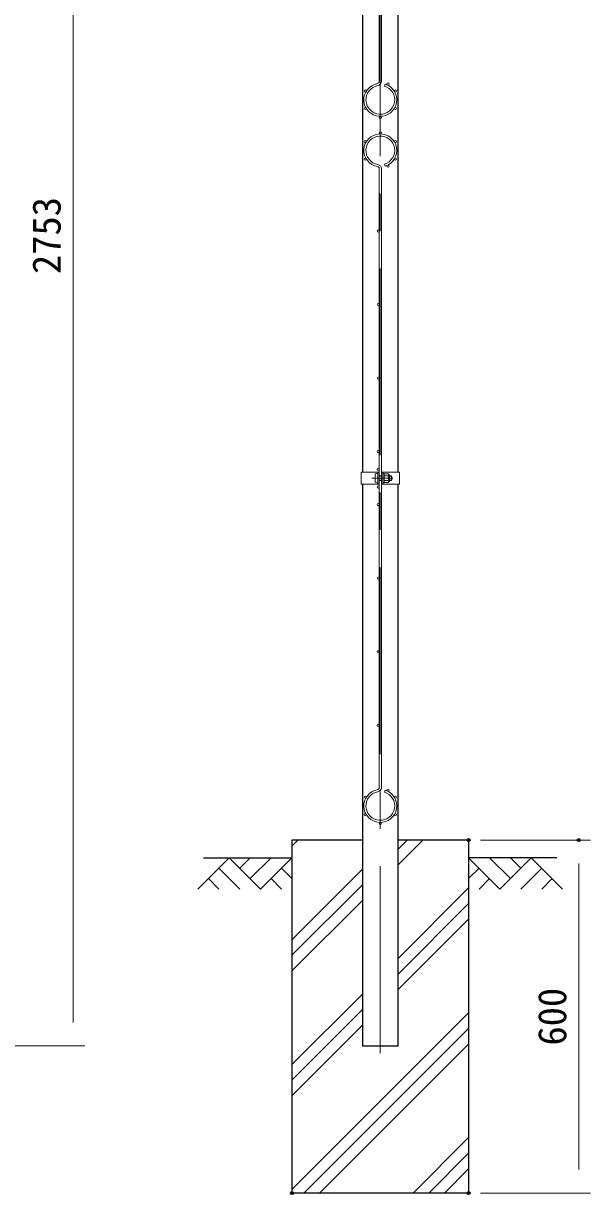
# Model space of a CAD drawing. Units: millimetres, scale not verified. Extents: x -4200 to 4200, y -2970 to 2970.
# Drawn here: x -529 to 434, y -709 to 1282 of the extents above; entities that cross this region are included whole.
import ezdxf
from ezdxf.enums import TextEntityAlignment as Align

# ---------------------------------------------------------------- set-up
doc = ezdxf.new("R2010")
doc.units = ezdxf.units.MM
doc.header["$LTSCALE"] = 10
doc.header["$PDMODE"] = 32
doc.header["$PDSIZE"] = 5
doc.linetypes.add('USER1', pattern=[50.8, 31.75, -6.35, 6.35, -6.35])
for name, color, linetype, lineweight in [('0-4_D-STR1', 1, 'Continuous', 25), ('0-5_D-BMK', 2, 'USER1', 13), ('0-6_D-STR-DIM', 7, 'Continuous', 13), ('0-9_D-STR2', 7, 'Continuous', 13), ('0-A_D-STR3', 3, 'Continuous', 13), ('0-C_D-DCR-HCH', 7, 'Continuous', 13), ('0-D_D-BGD', 7, 'Continuous', 25), ('0-E_D-STR4', 7, 'Continuous', 25)]:
    doc.layers.add(name, color=color, linetype=linetype, lineweight=lineweight)
doc.layers.add('0-8_Defpoints', color=7, linetype='Continuous')
doc.styles.add('ＭＳ ゴシック', font='')
doc.styles.get('ＭＳ ゴシック').set_extended_font_data('MS Gothic')

msp = doc.modelspace()

# ---------------------------------------------------------------- linework, layer by layer
at = {"layer": '0-4_D-STR1'}
for p, q in [((46.28, 1698.98), (46.28, 518.98)), ((106.78, 518.98), (106.78, 1698.98)), ((46.28, 498.98), (46.28, -456.02)), ((106.78, -456.02), (106.78, 498.98)), ((46.28, -456.02), (106.78, -456.02))]:
    msp.add_line(p, q, dxfattribs=at)
at = {"layer": '0-5_D-BMK'}
for p, q in [((76.53, -468.02), (76.53, 2308.98)), ((62.11, 508.98), (97.85, 508.98))]:
    msp.add_line(p, q, dxfattribs=at)
at = {"layer": '0-6_D-STR-DIM'}
for p, q in [((-444.97, -416.02), (-444.97, 2256.98)), ((246.53, -106.02), (433.51, -106.02)), ((413.51, -666.02), (413.51, -146.02)), ((-1334.72, -456.02), (-424.97, -456.02)), ((246.53, -706.02), (433.51, -706.02))]:
    msp.add_line(p, q, dxfattribs=at)
at = {"layer": '0-8_Defpoints'}
for p in [(226.53, -106.02), (413.51, -106.02), (-73.47, -706.02), (226.53, -706.02), (226.53, -706.02)]:
    msp.add_point(p, dxfattribs=at)
at = {"layer": '0-9_D-STR2'}
for p, q in [((74.73, 1708.98), (74.73, 1183.11)), ((78.33, 1708.98), (78.33, 1183.11)), ((83.5, 1175.36), (84.53, 1178.81)), ((83.5, 1042.6), (84.53, 1039.15)), ((74.73, 508.98), (74.73, 1034.84)), ((78.33, 508.98), (78.33, 1034.84)), ((74.73, 508.98), (74.73, -16.89)), ((78.33, 508.98), (78.33, -16.89)), ((83.5, -24.64), (84.53, -21.19))]:
    msp.add_line(p, q, dxfattribs=at)
for centre in [(89.65, 1178.74), (50.72, 1166.88), (102.34, 1166.88), (50.72, 1137.08), (102.34, 1137.08), (76.53, 1122.18), (76.53, 1095.78), (50.72, 1080.88), (102.34, 1080.88), (50.72, 1051.08), (89.65, 1039.22), (102.34, 1051.08), (72.93, 928.98), (72.93, 803.98), (72.93, 678.98), (72.93, 553.98), (72.93, 523.98), (72.93, 493.98), (72.93, 463.98), (72.93, 338.98), (72.93, 213.98), (72.93, 88.98), (89.65, -21.26), (50.72, -33.12), (102.34, -33.12), (50.72, -62.92), (76.53, -77.82), (102.34, -62.92)]:
    msp.add_circle(centre, 1.8, dxfattribs=at)
for centre, radius, start, end in [((76.53, 1151.98), 28, 99.83934, 73.39579), ((76.53, 1151.98), 24.4, 99.83934, 73.39579), ((71.13, 1183.11), 3.6, 279.83934, 0), ((71.13, 1183.11), 7.2, 279.83934, 0), ((76.53, 1065.98), 28, 286.60421, 260.16066), ((76.53, 1065.98), 24.4, 286.60421, 260.16066), ((71.13, 1034.84), 3.6, 0, 80.16066), ((71.13, 1034.84), 7.2, 0, 80.16066), ((71.13, -16.89), 3.6, 279.83934, 0), ((71.13, -16.89), 7.2, 279.83934, 0), ((76.53, -48.02), 28, 99.83934, 73.39579), ((76.53, -48.02), 24.4, 99.83934, 73.39579)]:
    msp.add_arc(centre, radius, start, end, dxfattribs=at)
at = {"layer": '0-A_D-STR3'}
for p, q in [((43.98, 518.98), (74.73, 518.98)), ((43.98, 518.98), (43.98, 498.98)), ((72.43, 498.98), (72.43, 518.98)), ((74.73, 498.98), (74.73, 518.98)), ((78.33, 498.98), (78.33, 518.98)), ((78.33, 518.98), (109.08, 518.98)), ((80.63, 498.98), (80.63, 518.98)), ((109.08, 518.98), (109.08, 498.98)), ((43.98, 498.98), (74.73, 498.98)), ((67.63, 515.48), (67.63, 502.48)), ((72.43, 516.98), (72.43, 500.98)), ((74.73, 512.98), (78.33, 512.98)), ((74.73, 512.3), (78.33, 512.3)), ((74.73, 505.66), (78.33, 505.66)), ((74.73, 504.98), (78.33, 504.98)), ((78.33, 498.98), (109.08, 498.98)), ((80.63, 513.48), (81.02, 516.64)), ((80.63, 513.48), (80.63, 504.48)), ((80.63, 504.48), (81.02, 501.32)), ((82.78, 516.73), (81.12, 516.73)), ((82.76, 501.23), (81.12, 501.23)), ((82.83, 508.98), (82.83, 516.7)), ((89.62, 512.73), (82.83, 512.73)), ((82.83, 508.98), (82.83, 501.25)), ((89.62, 505.23), (82.83, 505.23)), ((82.93, 516.49), (82.88, 516.66)), ((89.62, 516.49), (82.93, 516.49)), ((89.62, 501.47), (82.93, 501.47)), ((92.13, 513.98), (92.13, 503.98)), ((92.13, 512.98), (95.43, 512.98)), ((92.13, 512.3), (95.75, 512.3)), ((92.13, 505.66), (95.75, 505.66)), ((92.13, 504.98), (95.43, 504.98)), ((95.43, 512.98), (95.43, 504.98))]:
    msp.add_line(p, q, dxfattribs=at)
for centre, radius, start, end in [((81.12, 516.63), 0.1, 90, 173), ((81.12, 501.33), 0.1, 187, 270), ((82.76, 501.33), 0.1, 270, 337.2244), ((82.78, 516.63), 0.1, 15, 90), ((77.95, 514.61), 5.32, 339.37322, 22.7756), ((77.95, 503.35), 5.32, 337.2244, 20.62678), ((62.07, 508.98), 21.19, 0, 10.20031), ((62.07, 508.98), 21.19, 349.79969, 0), ((83.86, 508.98), 6.87, 0, 33.09348), ((83.86, 508.98), 6.87, 326.90652, 0), ((88.61, 514.61), 2.13, 298.45309, 61.54691), ((85.35, 509.72), 8, 32.13463, 57.68315), ((88.61, 503.35), 2.13, 298.45309, 61.54691), ((85.35, 508.23), 8, 302.31685, 327.86537), ((87.93, 508.98), 8.5, 331.92751, 28.07249)]:
    msp.add_arc(centre, radius, start, end, dxfattribs=at)
for centre, start_param, end_param in [((72.43, 515.48), 1.5707963, 3.1415927), ((72.43, 502.48), 3.1415927, 4.712389)]:
    msp.add_ellipse(centre, major_axis=(4.8, 0), ratio=0.3125, start_param=start_param, end_param=end_param, dxfattribs=at)
at = {"layer": '0-C_D-DCR-HCH'}
for p, q in [((-73.47, -116.26), (-63.23, -106.02)), ((106.78, -148.15), (148.9, -106.02)), ((106.78, -121.63), (122.39, -106.02)), ((-179.9, -136.02), (-233.11, -189.23)), ((-179.9, -136.02), (-126.68, -189.23)), ((-162.16, -153.76), (-144.42, -136.02)), ((-144.42, -171.5), (-108.95, -136.02)), ((-126.68, -189.23), (-73.47, -136.02)), ((279.74, -189.23), (226.53, -136.02)), ((297.48, -171.5), (262, -136.02)), ((332.95, -136.02), (279.74, -189.23)), ((315.31, -153.85), (297.48, -136.02)), ((332.95, -136.02), (386.16, -189.23)), ((-197.63, -153.76), (-162, -189.23)), ((-91.21, -153.76), (-73.47, -171.41)), ((-73.47, -275.36), (46.28, -155.61)), ((244.27, -153.76), (226.53, -171.41)), ((350.69, -153.76), (315.05, -189.23)), ((-215.37, -171.5), (-197.55, -189.23)), ((-108.95, -171.5), (-91.13, -189.23)), ((262, -171.5), (244.18, -189.23)), ((368.43, -171.5), (350.61, -189.23)), ((-73.47, -301.88), (46.28, -182.13)), ((106.78, -307.25), (226.53, -187.5)), ((-73.47, -328.4), (46.28, -208.65)), ((106.78, -333.76), (226.53, -214.01)), ((106.78, -360.28), (226.53, -240.53)), ((-73.47, -487.5), (46.28, -367.75)), ((-73.47, -514.01), (46.28, -394.26)), ((-73.47, -699.63), (226.53, -399.63)), ((-73.47, -540.53), (46.28, -420.78)), ((-53.35, -706.02), (226.53, -426.14)), ((-26.83, -706.02), (226.53, -452.66)), ((132.27, -706.02), (226.53, -611.76)), ((158.78, -706.02), (226.53, -638.28)), ((185.3, -706.02), (226.53, -664.79))]:
    msp.add_line(p, q, dxfattribs=at)
at = {"layer": '0-D_D-BGD'}
for p, q in [((-223.47, -136.02), (-73.47, -136.02)), ((376.53, -136.02), (226.53, -136.02))]:
    msp.add_line(p, q, dxfattribs=at)
at = {"layer": '0-E_D-STR4'}
for p, q in [((-73.47, -106.02), (-73.47, -706.02)), ((46.28, -106.02), (-73.47, -106.02)), ((226.53, -106.02), (106.78, -106.02)), ((226.53, -106.02), (226.53, -706.02)), ((226.53, -706.02), (-73.47, -706.02))]:
    msp.add_line(p, q, dxfattribs=at)

# ---------------------------------------------------------------- texts
at = {"layer": '0-6_D-STR-DIM', "style": 'ＭＳ ゴシック'}
for s, p in [('2753', (-451.72, 855.88)), ('600', (406.76, -455.27))]:
    msp.add_text(s, height=48.09, rotation=90, dxfattribs=at).set_placement(p, align=Align.BOTTOM_LEFT)

doc.saveas('drawing.dxf')
